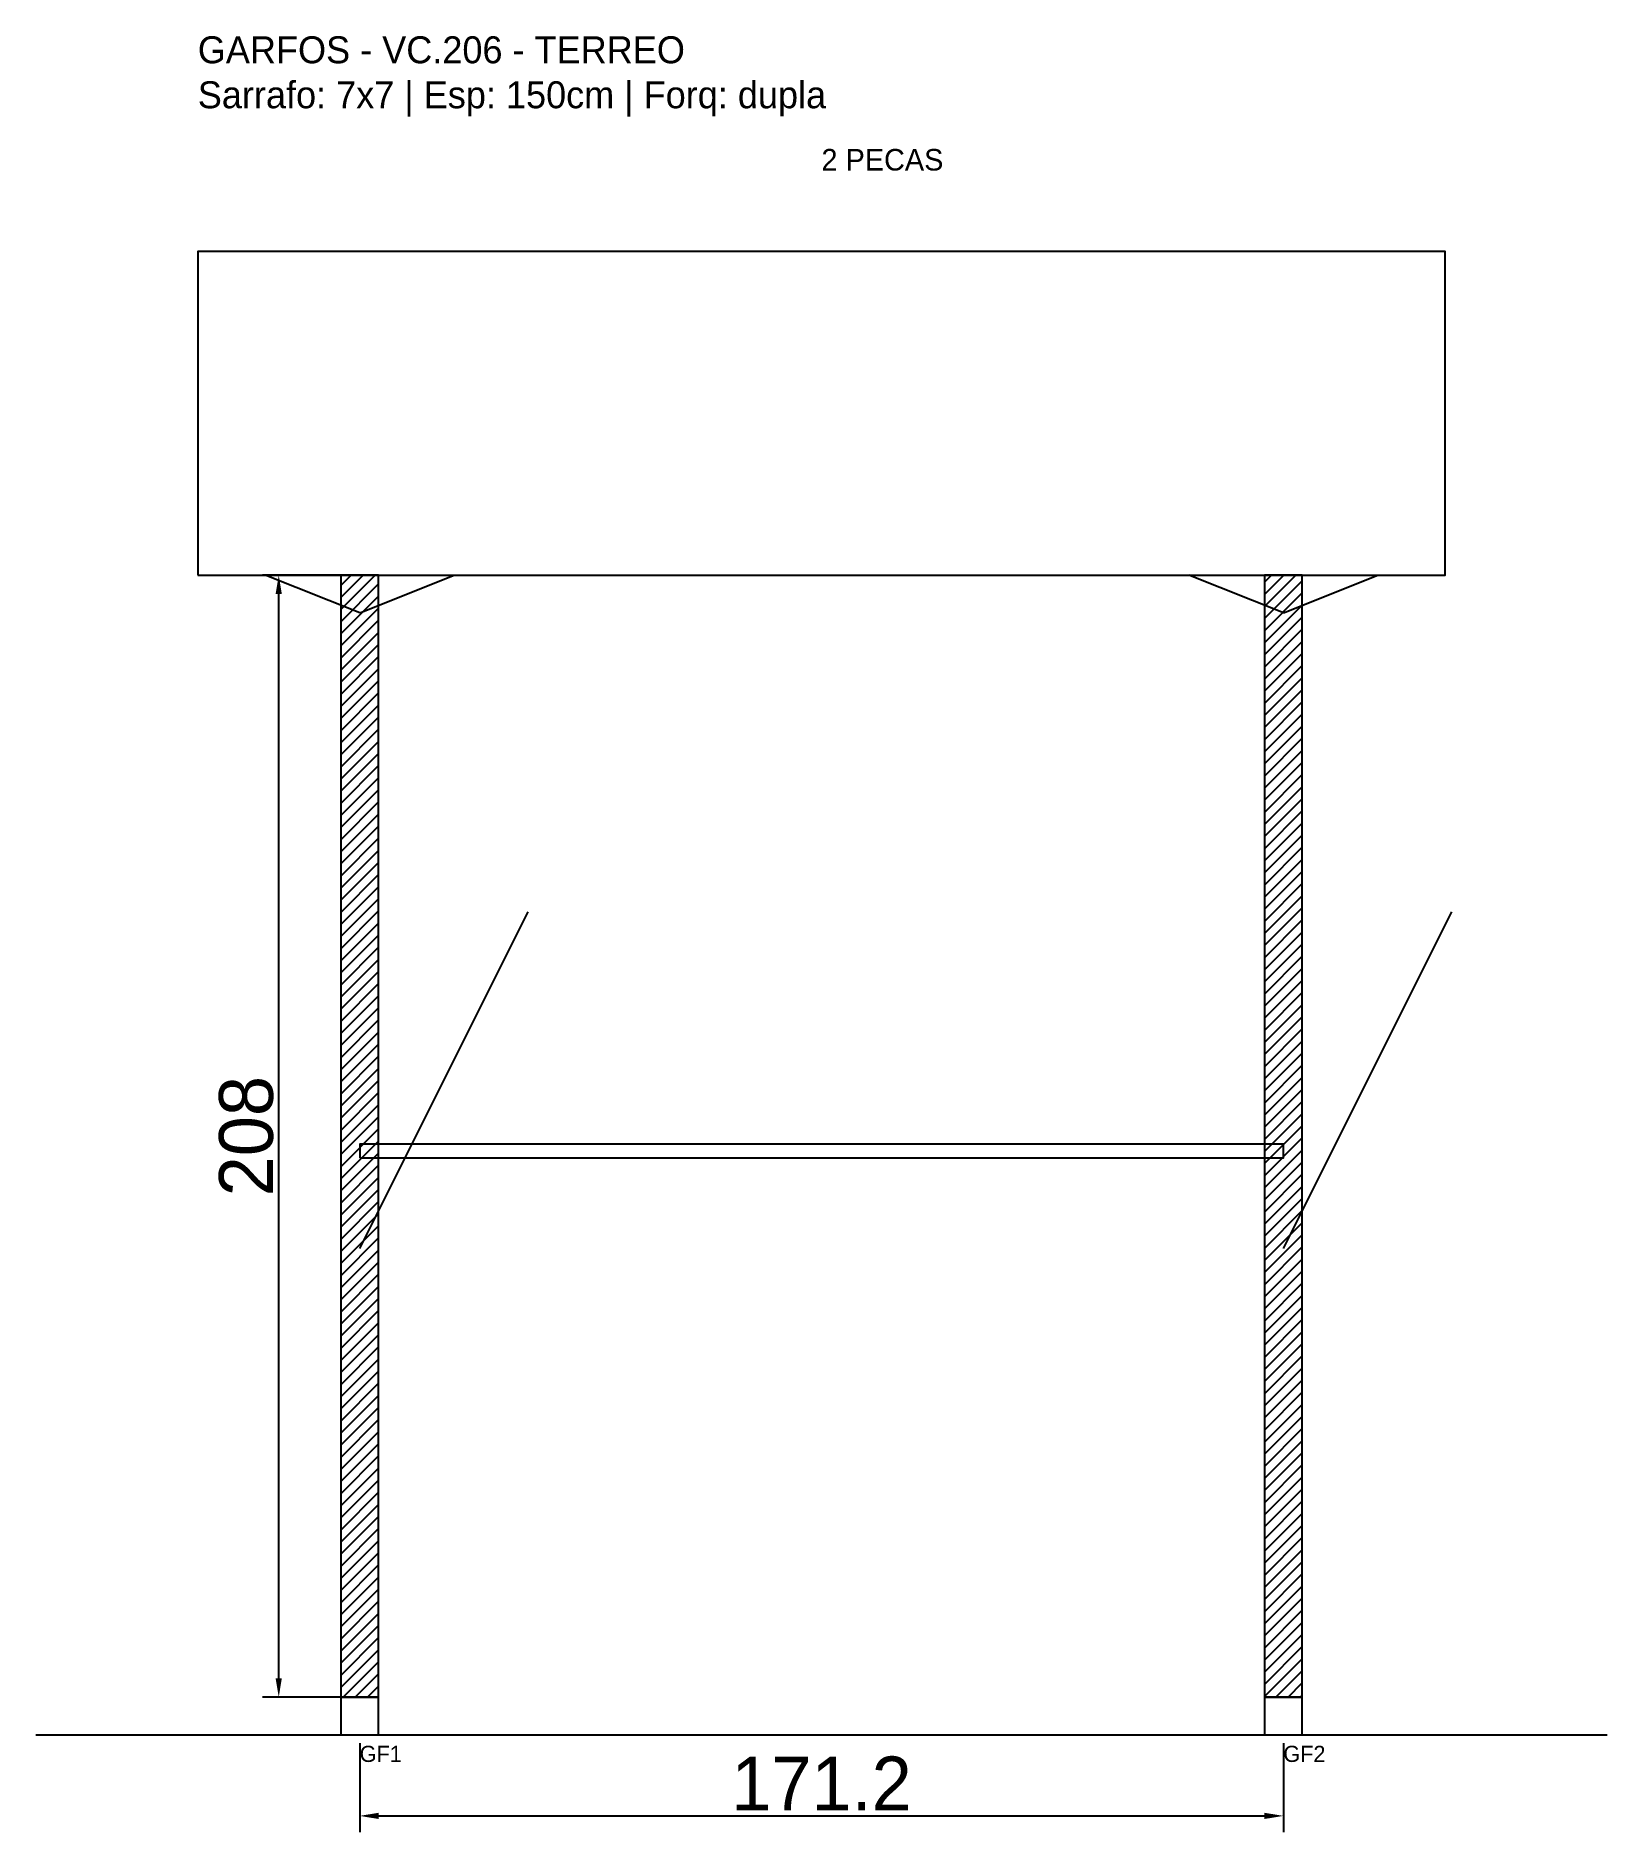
# Model space of a CAD drawing. Header units: metres. Extents: x -30 to 261, y -25 to 308.
import ezdxf

# ---------------------------------------------------------------- set-up
doc = ezdxf.new("R2010")
doc.units = ezdxf.units.M
for name, color, linetype in [('BARRA_ANCORAGEM', 1, 'Continuous'), ('COTA', 241, 'Continuous'), ('GARFOS OK', 3, 'Continuous'), ('NOME DA VIGA', 6, 'Continuous'), ('SARR_7x7', 40, 'Continuous'), ('TIRAS REESCORAMENTO', 252, 'Continuous'), ('VIGAS', 3, 'Continuous')]:
    doc.layers.add(name, color=color, linetype=linetype)
doc.dimstyles.new('EZ DXF', dxfattribs={"dimtxt": 10, "dimasz": 3.5, "dimexe": 3, "dimexo": 1.5, "dimgap": 1, "dimtad": 1, "dimdec": 1, "dimdsep": 46, "dimcen": 2.5, "dimazin": 3, "dimtfac": 1, "dimtmove": 0, "dimatfit": 3})

msp = doc.modelspace()

# ---------------------------------------------------------------- hatches: boundary and pattern name
at = {"layer": 'COTA'}
h = msp.add_hatch(dxfattribs=at)
h.set_pattern_fill('ANSI31', scale=0.5)
h.paths.add_polyline_path([(26.5, 0), (33.5, 0), (33.5, 208), (26.5, 208)])
h = msp.add_hatch(dxfattribs=at)
h.set_pattern_fill('ANSI31', scale=0.5)
h.paths.add_polyline_path([(197.69, 0), (204.69, 0), (204.69, 208), (197.69, 208)])

# ---------------------------------------------------------------- linework, layer by layer
at = {"layer": 'BARRA_ANCORAGEM'}
for p, q in [((30, 83.2), (61.2, 145.6)), ((201.19, 83.2), (232.39, 145.6))]:
    msp.add_line(p, q, dxfattribs=at)
at = {"layer": 'GARFOS OK'}
for p, q in [((30, 201), (12.5, 208)), ((12.5, 208), (47.5, 208)), ((30, 201), (47.5, 208)), ((201.19, 201), (183.69, 208)), ((183.69, 208), (218.69, 208)), ((201.19, 201), (218.69, 208))]:
    msp.add_line(p, q, dxfattribs=at)
at = {"layer": 'GARFOS OK', "linetype": 'CONTINUOUS'}
msp.add_line((-30, -7), (261.19, -7), dxfattribs=at)
at = {"layer": 'GARFOS OK'}
for points in [[(26.5, 0), (33.5, 0), (33.5, 208), (26.5, 208), (26.5, 0)], [(197.69, 0), (204.69, 0), (204.69, 208), (197.69, 208), (197.69, 0)]]:
    msp.add_lwpolyline(points, dxfattribs=at)
at = {"layer": 'SARR_7x7'}
for points in [[(26.5, -7), (33.5, -7), (33.5, 0), (26.5, 0), (26.5, -7)], [(197.69, -7), (204.69, -7), (204.69, 0), (197.69, 0), (197.69, -7)]]:
    msp.add_lwpolyline(points, dxfattribs=at)
at = {"layer": 'TIRAS REESCORAMENTO'}
msp.add_lwpolyline([(30, 100), (201.19, 100), (201.19, 102.5), (30, 102.5), (30, 100)], dxfattribs=at)
at = {"layer": 'VIGAS'}
msp.add_lwpolyline([(0, 208), (231.19, 208), (231.19, 268), (0, 268), (0, 208)], dxfattribs=at)

# ---------------------------------------------------------------- texts
at = {"layer": 'NOME DA VIGA'}
for s, height, p in [('2 PECAS', 4, (115.59, 283)), ('GF1', 3, (30, -12)), ('GF2', 3, (201.19, -12))]:
    msp.add_text(s, height=height, dxfattribs=at).set_placement(p)
at = {"layer": 'NOME DA VIGA', "insert": (0, 293), "char_height": 5, "attachment_point": 7}
msp.add_mtext('GARFOS - VC.206 - TERREO\\PSarrafo: 7x7 | Esp: 150cm | Forq: dupla', dxfattribs=at)

# ---------------------------------------------------------------- dimensions: what is measured, and where the dimension line sits
at = {"layer": 'COTA'}
msp.add_linear_dim(base=(15, 0), p1=(30, 0), p2=(30, 208), angle=90, dimstyle='EZ DXF', dxfattribs=at).render()
msp.add_linear_dim(base=(30, -22), p1=(30, -7), p2=(201.19, -7), dimstyle='EZ DXF', dxfattribs=at).render()

doc.saveas('drawing.dxf')
